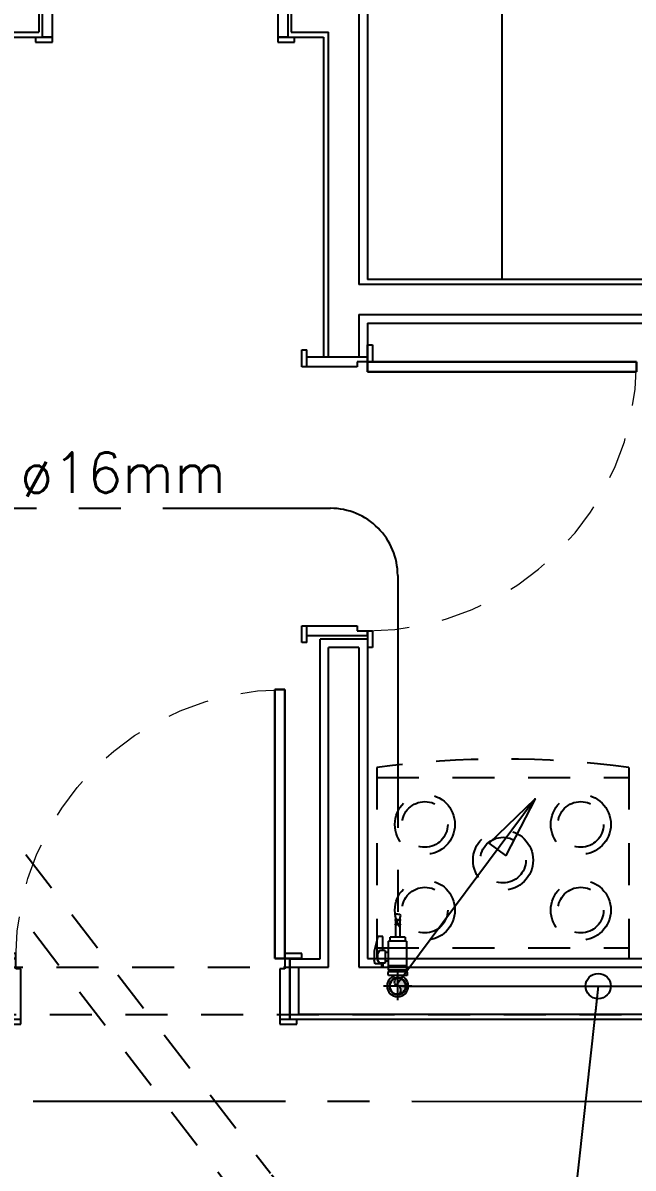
# Model space of a CAD drawing. Header units: millimetres. Extents: x 188.6 to 263.2, y 40.1 to 120.1.
# Drawn here: x 225.642 to 227.456, y 87.462 to 90.867 of the extents above; entities that cross this region are included whole.
import ezdxf

# ---------------------------------------------------------------- set-up
doc = ezdxf.new("R2010")
doc.units = ezdxf.units.MM
doc.set_wipeout_variables(frame=1)
for name, pattern in [('_XREF_APTOS 605 E 606_R01$0$HIDDEN2', [0.1875, 0.125, -0.0625]), ('_XREF_APTOS 605 E 606_R01$0$XREF-TIPO$0$HIDDEN2', [0.1875, 0.125, -0.0625]), ('CENTER2', [1.125, 0.75, -0.125, 0.125, -0.125]), ('HIDDEN2', [0.1875, 0.125, -0.0625])]:
    doc.linetypes.add(name, pattern=pattern)
for name, color, linetype in [('_XREF_APTOS 605 E 606_R01$0$L-O-LAYOUT-MOLHADO', 8, 'Continuous'), ('ARQ', 8, 'Continuous'), ('ARQ-BASE', 8, 'Continuous'), ('ESTR-VIGAS', 11, 'HIDDEN2'), ('ESTRUTURA', 7, 'Continuous'), ('Exaustao Aquecedor', 212, 'Continuous'), ('EXAUSTÃO-AQUECEDOR', 244, 'HIDDEN2'), ('GAS-COL', 7, 'Continuous'), ('GAS-PONTO', 202, 'Continuous'), ('GAS-TEXTO', 7, 'Continuous'), ('GAS-TUBO-PISO', 6, 'CENTER2'), ('NORMO-AF', 2, 'Continuous')]:
    doc.layers.add(name, color=color, linetype=linetype)
doc.styles.add('60-75', font='romans.shx', dxfattribs={"height": 0.12})
doc.dimstyles.new('BOLAS75', dxfattribs={"dimtxt": 0.12, "dimasz": 0.075, "dimexe": 0.18, "dimexo": 0.06, "dimgap": 0.08, "dimtad": 0, "dimzin": 4, "dimdsep": 46, "dimtxsty": '60-75', "dimblk": 'ORIGIN', "dimcen": 0.09, "dimse1": 1, "dimse2": 1, "dimclrd": 244, "dimclrt": 7, "dimadec": 0, "dimazin": 0, "dimtfac": 1.8, "dimtix": 1, "dimtmove": 2, "dimatfit": 3, "dimldrblk": 'ORIGIN', "dimfxl": 0.18, "dimtvp": 2, "dimtolj": 1, "dimtzin": 4, "dimarcsym": 0})
doc.dimstyles.new('IND75', dxfattribs={"dimtxt": 0.15, "dimasz": 0.1875, "dimexe": 0.15, "dimexo": 0, "dimgap": 0.1, "dimtad": 1, "dimzin": 10, "dimdsep": 46, "dimtxsty": '60-75', "dimcen": 0, "dimclrd": 256, "dimclre": 1, "dimclrt": 256, "dimadec": 0, "dimazin": 0, "dimtfac": 1, "dimtix": 1, "dimtmove": 2, "dimatfit": 3, "dimfxl": 0.15, "dimtolj": 1, "dimtzin": 6, "dimarcsym": 0})

# ---------------------------------------------------------------- blocks, each defined once
blk = doc.blocks.new('COBERTURA_29-09-2016')
at = {"layer": 'ESTR-VIGAS'}
for points in [[(22.565, 1.68), (18.37, 1.68)], [(18.37, 1.54), (22.565, 1.54)]]:
    blk.add_lwpolyline(points, dxfattribs=at)
blk = doc.blocks.new('_XREF_APTOS 605 E 606_R01$0$XREF-TIPO$0$A$C0189091C')
at = {"layer": 'ARQ-BASE'}
for p, q in [((0.05, 0.1425), (0.05, 0.9425)), ((0.05, 0.9425), (0.08, 0.9425)), ((0.08, 0.9425), (0.05, 0.9425)), ((0.05, 0.9425), (0.05, 0.1425)), ((0.08, 0.9425), (0.08, 0.1425)), ((0.08, 0.1425), (0.08, 0.9425)), ((0, 0.1575), (0.05, 0.1575)), ((0, 0.1425), (0, 0.1575)), ((0.05, 0.1425), (0, 0.1425)), ((0, 0.1425), (0.05, 0.1425)), ((0.035, -0.0375), (0.035, 0.1425)), ((0.08, 0.1425), (0.05, 0.1425)), ((0.05, 0.1425), (0.08, 0.1425)), ((0.05, 0.1425), (0.05, 0.1125)), ((0.85, 0.1575), (0.9, 0.1575)), ((0.85, 0.1425), (0.85, 0.1575)), ((0.865, 0.1425), (0.85, 0.1425)), ((0.85, 0.1125), (0.85, 0.1425)), ((0.85, 0.1425), (0.9, 0.1425)), ((0.865, 0.1425), (0.865, -0.0375)), ((0.9, 0.1575), (0.9, 0.1425)), ((0.05, 0.1125), (0.065, 0.1125)), ((0.065, 0.1125), (0.065, -0.0375)), ((0.835, 0.1125), (0.85, 0.1125)), ((0.835, -0.0375), (0.835, 0.1125)), ((0.015, -0.0525), (0.015, -0.0375)), ((0.065, -0.0375), (0.015, -0.0375)), ((0.065, -0.0525), (0.015, -0.0525)), ((0.065, -0.0375), (0.065, -0.0525)), ((0.835, -0.0525), (0.835, -0.0375)), ((0.885, -0.0375), (0.835, -0.0375)), ((0.885, -0.0525), (0.835, -0.0525)), ((0.885, -0.0375), (0.885, -0.0525))]:
    blk.add_line(p, q, dxfattribs=at)
at = {"layer": 'ARQ-BASE', "color": 8, "linetype": '_XREF_APTOS 605 E 606_R01$0$XREF-TIPO$0$HIDDEN2', "lineweight": 13}
blk.add_arc((0.05, 0.1425), 0.8, 360, 90, dxfattribs=at)
blk = doc.blocks.new('_XREF_APTOS 605 E 606_R01$0$A$C2F7920B8')
at = {"layer": '_XREF_APTOS 605 E 606_R01$0$L-O-LAYOUT-MOLHADO', "linetype": '_XREF_APTOS 605 E 606_R01$0$HIDDEN2'}
for p, q in [((0, 0.5682), (0, 0)), ((0.75, 0.5682), (0.75, 0)), ((0, 0.539), (0.75, 0.539)), ((0, 0.0321), (0.75, 0.0321)), ((0, 0), (0.75, 0))]:
    blk.add_line(p, q, dxfattribs=at)
for centre, radius in [((0.1433, 0.3992), 0.0893), ((0.6067, 0.3992), 0.0893), ((0.1433, 0.3992), 0.0679), ((0.6067, 0.3992), 0.0679), ((0.3756, 0.2929), 0.0893), ((0.3756, 0.2929), 0.0679), ((0.1433, 0.1443), 0.0893), ((0.1433, 0.1443), 0.0679), ((0.6067, 0.1443), 0.0893), ((0.6067, 0.1443), 0.0679)]:
    blk.add_circle(centre, radius, dxfattribs=at)
blk.add_arc((0.375, -2.1881), 2.7816, 82.2521, 97.7479, dxfattribs=at)
blk = doc.blocks.new('_XREF_APTOS 605 E 606_R01$0$XREF-TIPO$0$PORTA 70')
at = {"layer": 'ARQ-BASE'}
for p, q in [((36.2665, 23.8835), (36.2815, 23.8835)), ((36.2665, 23.8335), (36.2665, 23.8835)), ((36.2815, 23.8335), (36.2815, 23.8835)), ((36.2815, 23.8485), (36.2815, 23.8335)), ((36.4015, 23.8485), (36.2815, 23.8485)), ((36.4015, 23.8685), (36.4165, 23.8685)), ((36.4015, 23.8685), (36.4015, 23.8185)), ((36.4015, 23.8185), (36.4015, 23.8485)), ((36.4165, 23.8685), (36.4165, 23.8185)), ((36.2815, 23.8335), (36.2665, 23.8335)), ((36.3115, 23.8335), (36.2815, 23.8335)), ((36.3115, 23.8185), (36.3115, 23.8335)), ((36.4015, 23.8185), (36.3115, 23.8185)), ((36.4165, 23.8185), (36.4015, 23.8185)), ((36.2665, 23.0835), (36.2665, 23.1335)), ((36.2815, 23.1335), (36.3115, 23.1335)), ((36.2815, 23.0835), (36.2815, 23.1335)), ((36.3115, 23.1485), (36.4015, 23.1485)), ((36.3115, 23.1335), (36.3115, 23.1485)), ((36.4015, 23.1485), (36.4165, 23.1485)), ((36.4015, 23.1185), (36.4015, 23.1485)), ((36.4015, 23.1485), (36.4015, 23.0985)), ((36.4165, 23.1485), (36.4165, 23.0985)), ((36.2815, 23.1185), (36.4015, 23.1185)), ((36.4165, 23.0985), (36.4015, 23.0985)), ((36.2815, 23.0835), (36.2665, 23.0835))]:
    blk.add_line(p, q, dxfattribs=at)
blk.add_lwpolyline([(36.2815, 23.1635), (36.2815, 23.1335), (35.5815, 23.1335), (35.5815, 23.1635)], close=True, dxfattribs=at)
at = {"layer": 'ARQ-BASE', "color": 8, "linetype": '_XREF_APTOS 605 E 606_R01$0$XREF-TIPO$0$HIDDEN2'}
blk.add_arc((36.2815, 23.1335), 0.7, 90, 180, dxfattribs=at)
blk = doc.blocks.new('A$C0BE265FA')
at = {"layer": 'ARQ-BASE'}
for p, q in [((15.32, 5.065), (15.32, 2.1951)), ((15.345, 5.05), (15.345, 2.2101)), ((15.745, 5.05), (15.745, 2.2101)), ((14.3689, 3.035), (14.3689, 2.945)), ((15.1089, 3.035), (15.1089, 2.945)), ((15.1189, 3.035), (15.1189, 2.945)), ((14.23, 2.945), (14.3689, 2.945)), ((14.245, 2.93), (14.3789, 2.93)), ((15.1089, 2.93), (15.215, 2.93)), ((15.1189, 2.945), (15.23, 2.945)), ((15.215, 2.93), (15.215, 2.0801)), ((15.23, 2.1051), (15.23, 2.945)), ((16.271, 2.1951), (15.32, 2.1951)), ((16.271, 2.2101), (15.345, 2.2101)), ((15.215, 2.0801), (15.215, 1.9801)), ((15.23, 1.9801), (15.23, 2.1051)), ((15.32, 2.1051), (15.32, 1.9801)), ((15.32, 2.1051), (16.271, 2.1051)), ((15.345, 2.0801), (15.345, 1.9801)), ((15.345, 2.0801), (16.236, 2.0801)), ((15.205, 0.19), (15.205, 1.14)), ((15.345, 1.14), (15.205, 1.14)), ((15.345, 1.14), (15.345, 0.1901)), ((15.23, 0.165), (15.23, 1.115)), ((15.32, 1.115), (15.23, 1.115)), ((15.32, 1.115), (15.32, 0.165)), ((15.115, 0.19), (15.205, 0.19)), ((15.115, 0.19), (15.115, 0.01)), ((15.345, 0.1901), (20.545, 0.1901)), ((15.14, 0.165), (15.23, 0.165)), ((15.14, 0.165), (15.14, 0.025)), ((15.32, 0.165), (17.9246, 0.165)), ((15.115, 0.01), (17.9096, 0.01)), ((15.14, 0.025), (17.9246, 0.025))]:
    blk.add_line(p, q, dxfattribs=at)
at = {"layer": 'ARQ-BASE', "extrusion": (0, 0, -1), "zscale": -1, "rotation": 270}
blk.add_blockref('_XREF_APTOS 605 E 606_R01$0$XREF-TIPO$0$PORTA 70', (-38.2274, 39.3316), dxfattribs=at)
at = {"layer": 'ARQ-BASE', "rotation": 270}
blk.add_blockref('_XREF_APTOS 605 E 606_R01$0$XREF-TIPO$0$A$C0189091C', (15.2025, 2.0151), dxfattribs=at)
at = {"layer": 'ARQ-BASE', "xscale": -1}
blk.add_blockref('_XREF_APTOS 605 E 606_R01$0$XREF-TIPO$0$A$C0189091C', (15.15, 0.0476), dxfattribs=at)
at = {"layer": 'ARQ-BASE'}
blk.add_blockref('_XREF_APTOS 605 E 606_R01$0$A$C2F7920B8', (15.3728, 0.1901), dxfattribs=at)
blk = doc.blocks.new('_Origin')
at = {"layer": 'NORMO-AF', "color": 0, "lineweight": -2}
blk.add_line((0, 0), (-1, 0), dxfattribs=at)
blk.add_circle((0, 0), 0.5, dxfattribs=at)
blk = doc.blocks.new('ponto')
at = {"layer": 'GAS-PONTO'}
for p, q in [((-0.004, 0.1217), (-0.0058, 0.1186)), ((-0.0058, 0.1186), (-0.0043, 0.1145)), ((-0.0043, 0.1145), (-0.0043, 0.1102)), ((0, 0.1217), (-0.004, 0.1217)), ((0, 0.1217), (0.004, 0.1217)), ((0.004, 0.1217), (0.0058, 0.1186)), ((0.0058, 0.1186), (0.0043, 0.1145)), ((0.0043, 0.1145), (0.0043, 0.1102)), ((-0.0056, 0.1102), (-0.0056, 0.1092)), ((-0.0043, 0.1102), (-0.0056, 0.1102)), ((-0.0043, 0.1092), (-0.0056, 0.1092)), ((-0.0056, 0.1018), (-0.0056, 0.1007)), ((-0.0043, 0.1018), (-0.0056, 0.1018)), ((-0.0043, 0.1007), (-0.0056, 0.1007)), ((0.0043, 0.1102), (-0.0043, 0.1102)), ((-0.0043, 0.1102), (-0.0043, 0.0756)), ((-0.0043, 0.1092), (0.0043, 0.1092)), ((0.0043, 0.1018), (-0.0043, 0.1018)), ((-0.0043, 0.1007), (0.0043, 0.1007)), ((0.0043, 0.1102), (0.0056, 0.1102)), ((0.0043, 0.1102), (0.0043, 0.0756)), ((0.0056, 0.1092), (0.0043, 0.1092)), ((0.0043, 0.1018), (0.0056, 0.1018)), ((0.0056, 0.1007), (0.0043, 0.1007)), ((0.0056, 0.1102), (0.0056, 0.1092)), ((0.0056, 0.1018), (0.0056, 0.1007)), ((-0.0394, 0.0774), (-0.047, 0.0479)), ((-0.0292, 0.0774), (-0.0394, 0.0774)), ((-0.0292, 0.0493), (-0.0292, 0.0774)), ((-0.0153, 0.0678), (-0.0153, 0.0755)), ((0.0148, 0.0755), (-0.0152, 0.0755)), ((0.0148, 0.0755), (0.0148, 0.0678)), ((-0.047, 0.0479), (-0.047, 0.0303)), ((-0.0361, 0.0493), (-0.04, 0.0425)), ((-0.0292, 0.0493), (-0.0361, 0.0493)), ((-0.0246, 0.0493), (-0.0292, 0.0493)), ((-0.0246, 0.0493), (-0.0246, 0.0243)), ((-0.0182, 0.0101), (-0.0182, 0.0678)), ((0.0176, 0.0678), (-0.0182, 0.0678)), ((0.0176, 0.0678), (0.0176, 0.0101)), ((-0.0448, 0.023), (-0.047, 0.0303)), ((-0.0312, 0.023), (-0.0448, 0.023)), ((-0.04, 0.0425), (-0.04, 0.0311)), ((-0.0361, 0.0243), (-0.04, 0.0311)), ((-0.0292, 0.0243), (-0.0361, 0.0243)), ((-0.0312, 0.0186), (-0.0312, 0.023)), ((-0.0246, 0.0243), (-0.0292, 0.0243)), ((-0.0292, 0.0243), (-0.0292, 0.0186)), ((-0.0182, 0.0452), (-0.0246, 0.0452)), ((-0.0182, 0.0284), (-0.0246, 0.0284)), ((-0.0292, 0.0186), (-0.0312, 0.0186)), ((-0.0185, 0.0069), (-0.0194, 0.0052)), ((-0.0185, 0.0069), (-0.0194, 0.0052)), ((-0.0194, 0.0024), (-0.0188, 0.0014)), ((-0.0194, 0.0024), (-0.0188, 0.0014)), ((-0.0185, 0.0075), (-0.0185, 0.0069)), ((-0.0185, 0.0075), (-0.0185, 0.0069)), ((0.0185, 0.0069), (-0.0185, 0.0069)), ((0.0185, 0), (-0.0185, 0)), ((0.0176, 0.0101), (-0.0182, 0.0101)), ((0.0176, 0.0193), (-0.018, 0.0193)), ((0.016, 0.01), (-0.016, 0.01)), ((0.016, 0.01), (-0.016, 0.01)), ((0.0185, 0.0069), (0.0185, 0.0075)), ((0.0185, 0.0069), (0.0185, 0.0075)), ((0.0194, 0.0052), (0.0185, 0.0069)), ((0.0194, 0.0052), (0.0185, 0.0069)), ((0.0188, 0.0014), (0.0194, 0.0024)), ((0.0188, 0.0014), (0.0194, 0.0024))]:
    blk.add_line(p, q, dxfattribs=at)
for centre, radius, start, end in [((-0.0166, 0.0038), 0.00309, 153.4394, 206.5695), ((-0.0166, 0.0038), 0.00309, 153.4394, 206.5695), ((-0.0216, 0), 0.00309, 0.0045, 26.5695), ((-0.0216, 0), 0.00309, 0.0045, 26.5695), ((-0.016, 0.0075), 0.00247, 90.0045, 180.0045), ((-0.016, 0.0075), 0.00247, 90.0045, 180.0045), ((0.016, 0.0075), 0.00247, 0.0045, 90.0045), ((0.016, 0.0075), 0.00247, 0.0045, 90.0045), ((0.0216, 0), 0.00309, 153.4394, 180.0045), ((0.0216, 0), 0.00309, 153.4394, 180.0045), ((0.0166, 0.0038), 0.00309, 333.4394, 26.5695), ((0.0166, 0.0038), 0.00309, 333.4394, 26.5695)]:
    blk.add_arc(centre, radius, start, end, dxfattribs=at)
blk = doc.blocks.new('C50')
h = blk.add_hatch(color=8)
edge = h.paths.add_edge_path()
edge.add_arc((0, 0), 0.0238, 540, 720)
edge.add_ellipse((0.0119, 0), major_axis=(0.0119, 0), ratio=0.815791, start_angle=180, end_angle=360, ccw=False)
edge.add_ellipse((-0.0119, 0), major_axis=(-0.0119, 0), ratio=0.815791, start_angle=180, end_angle=360)
at = {"color": 252}
for p, q in [((0, -0.0421), (0, 0.0421)), ((0.0421, 0), (-0.0421, 0))]:
    blk.add_line(p, q, dxfattribs=at)
at = {"color": 0}
for radius in [0.0318, 0.0253]:
    blk.add_circle((0, 0), radius, dxfattribs=at)
at = {"color": 8}
blk.add_circle((0, 0), 0.0237, dxfattribs=at)
blk.add_ellipse((-0.0119, 0), major_axis=(-0.0119, 0), ratio=0.815791, start_param=3.141593, end_param=6.283185, dxfattribs=at)
at = {"color": 8, "extrusion": (0, 0, -1)}
blk.add_ellipse((0.0119, 0), major_axis=(0.0119, 0), ratio=0.815791, start_param=0, end_param=3.141593, dxfattribs=at)
blk = doc.blocks.new('chami1')
at = {"layer": 'EXAUSTÃO-AQUECEDOR'}
for p, q in [((-1.5434, 3.2738, 0), (-1.53, 3.2564, 0)), ((-1.627, 3.182, 0), (-1.53, 3.2564, 0)), ((-1.53, 3.2564, 0), (0.0198, 1.238, 0)), ((-1.6403, 3.1993, 0), (-1.627, 3.182, 0)), ((-0.0611, 1.1426, 0), (-1.627, 3.182, 0)), ((-0.0509, -0.0113, 0), (-0.0509, 0, 0)), ((0.0509, -0.0113, 0), (0.0509, 0, 0))]:
    blk.add_line(p, q, dxfattribs=at)
at = {"layer": 'EXAUSTÃO-AQUECEDOR', "extrusion": (2.15334e-08, -1.56885e-05, 1)}
blk.add_line((-0.0779, -0.0113, 0), (0.0779, -0.0113, 0), dxfattribs=at)
at = {"layer": 'EXAUSTÃO-AQUECEDOR'}
blk.add_arc((-1.5919, 3.2366, 0), 0.0611, 37.5176, 217.5176, dxfattribs=at)
at = {"layer": 'EXAUSTÃO-AQUECEDOR', "extrusion": (-9.04541e-08, -6.94519e-08, 1)}
blk.add_arc((-0.1389, 1.1162, 0), 0.2, 0, 37.5176, dxfattribs=at)
at = {"layer": 'EXAUSTÃO-AQUECEDOR', "extrusion": (2.15334e-08, -1.56885e-05, 1)}
blk.add_arc((0, -0.0113, 0), 0.0779, 180, 0, dxfattribs=at)
blk.add_wipeout([(-0.0596, 0.0064), (0.0596, 0.0064), (0.0596, 0), (-0.0596, 0)]).dxf.layer = 'EXAUSTÃO-AQUECEDOR'
at = {"layer": 'EXAUSTÃO-AQUECEDOR'}
for p, q in [((-0.0611, 1.1426, 0), (-0.0611, 0.01, 0)), ((0.0611, 1.1162, 0), (0.0611, 0.01, 0))]:
    blk.add_line(p, q, dxfattribs=at)

msp = doc.modelspace()

# ---------------------------------------------------------------- block references
at = {"layer": 'ESTRUTURA'}
msp.add_blockref('COBERTURA_29-09-2016', (206.677, 86.3784), dxfattribs=at)

# ---------------------------------------------------------------- next in the draw order: block references
at = {"layer": 'ARQ'}
msp.add_blockref('A$C0BE265FA', (211.3213, 87.8947), dxfattribs=at)

# ---------------------------------------------------------------- next in the draw order: linework, layer by layer
at = {"layer": 'GAS-TUBO-PISO'}
for p, q in [((224.9332, 89.4239), (226.5566, 89.4239)), ((226.7566, 89.2239), (226.7566, 88.2174)), ((225.6731, 87.6609), (228.8893, 87.66))]:
    msp.add_line(p, q, dxfattribs=at)
msp.add_lwpolyline([(226.7705, 88.0031), (229.0912, 88.0034), (229.0912, 87.7499)], dxfattribs=at)
msp.add_arc((226.5566, 89.2239), 0.2, 359.9999, 90, dxfattribs=at)

# ---------------------------------------------------------------- next in the draw order: block references
at = {"layer": 'GAS-COL', "xscale": -1, "rotation": 90.00000000005213}
msp.add_blockref('C50', (226.7566, 88.0031), dxfattribs=at)
at = {"layer": 'GAS-PONTO', "xscale": 1.5, "yscale": 1.5, "zscale": 1.5}
msp.add_blockref('ponto', (226.7566, 88.0349), dxfattribs=at)

# ---------------------------------------------------------------- next in the draw order: texts
at = {"layer": 'GAS-TEXTO', "style": '60-75'}
msp.add_text('ø16mm', height=0.12, dxfattribs=at).set_placement((225.6342, 89.4703))

# ---------------------------------------------------------------- next in the draw order: leaders
at = {"layer": 'GAS-COL'}
msp.add_leader([(227.1655, 88.5601), (226.7521, 88.0049)], dimstyle='IND75', override={"dimldrblk": 'ClosedBlank'}, dxfattribs=at)
at = {"layer": 'GAS-TEXTO'}
msp.add_leader([(227.3526, 88.0032), (227.0834, 85.5667), (224.3481, 85.5667)], dimstyle='BOLAS75', dxfattribs=at)

# ---------------------------------------------------------------- next in the draw order: block references
at = {"layer": 'Exaustao Aquecedor', "color": 1}
msp.add_blockref('chami1', (226.3588, 86.2084, 0), dxfattribs=at)

doc.saveas('drawing.dxf')
